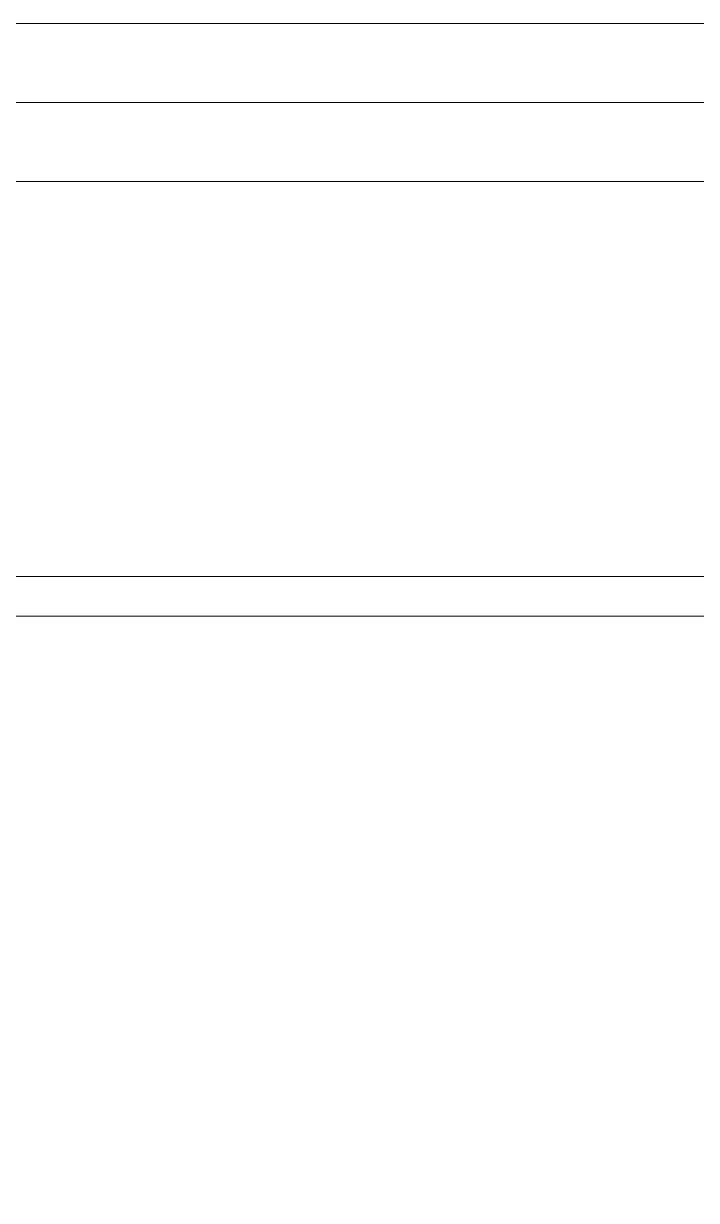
# Model space of a CAD drawing. Extents: x -1299 to 23780, y -3010 to 8106.
# Drawn here: x 20772.3 to 20806.4, y 2773.4 to 2833 of the extents above; entities that cross this region are included whole.
import ezdxf

# ---------------------------------------------------------------- set-up
doc = ezdxf.new("R2010")
doc.units = 0
doc.header["$LTSCALE"] = 25
doc.header["$MEASUREMENT"] = 0
doc.layers.get('0').update_dxf_attribs({"color": 9, "lineweight": 9})
for name, color, linetype, lineweight in [('00', 9, 'Continuous', 9), ('06D', 9, 'Continuous', 9), ('14', 9, 'Continuous', 9), ('33', 9, 'BATTING', 9), ('35', 9, 'Continuous', 9), ('40B', 9, 'Continuous', 9)]:
    doc.layers.add(name, color=color, linetype=linetype, lineweight=lineweight)
doc.linetypes.add('BATTING', pattern='A,0.0001,-0.1,[134,ltypeshp.shx,S=0.1,R=0,X=-0.1,Y=0],-0.2,[134,ltypeshp.shx,S=0.1,R=180,X=0.1,Y=0],-0.1', length=0.4001)

# ---------------------------------------------------------------- blocks, each defined once
blk = doc.blocks.new('ÇATI KATI PLANI')
at = {"layer": '00'}
blk.add_lwpolyline([(20745, 2825), (20870, 2825), (20870, 2805), (20745, 2805)], close=True, dxfattribs=at)
at = {"layer": '06D'}
blk.add_lwpolyline([(20870, 2825), (20870, 2833), (20745, 2833), (20745, 2825)], dxfattribs=at)
at = {"layer": '14'}
blk.add_lwpolyline([(20743, 2820.225), (20743, 2803), (20872, 2803), (20872, 2820.225)], dxfattribs=at)
at = {"layer": '33', "ltscale": 0.4}
blk.add_lwpolyline([(20745, 2829), (20870, 2829)], dxfattribs=at)
at = {"layer": '40B'}
blk.add_lwpolyline([(19790, 2617.5), (20097.5, 2617.5), (20105, 2617.5), (20105, 2825), (21877.5, 2825), (21877.5, 2365), (19797.5, 2365), (19790, 2365), (19790, 2617.5)], close=True, dxfattribs=at)

msp = doc.modelspace()

# ---------------------------------------------------------------- linework, layer by layer
at = {"layer": '35'}
msp.add_lwpolyline([(19799.5, 2371), (21815.5, 2371), (21815.5, 2447), (21889.5, 2447), (21889.5, 2553), (21865.5, 2553), (21865.5, 2743), (21815.5, 2743), (21815.5, 2803), (20189.5, 2802.999)], dxfattribs=at)

# ---------------------------------------------------------------- block references
msp.add_blockref('ÇATI KATI PLANI', (0, 0))

doc.saveas('drawing.dxf')
